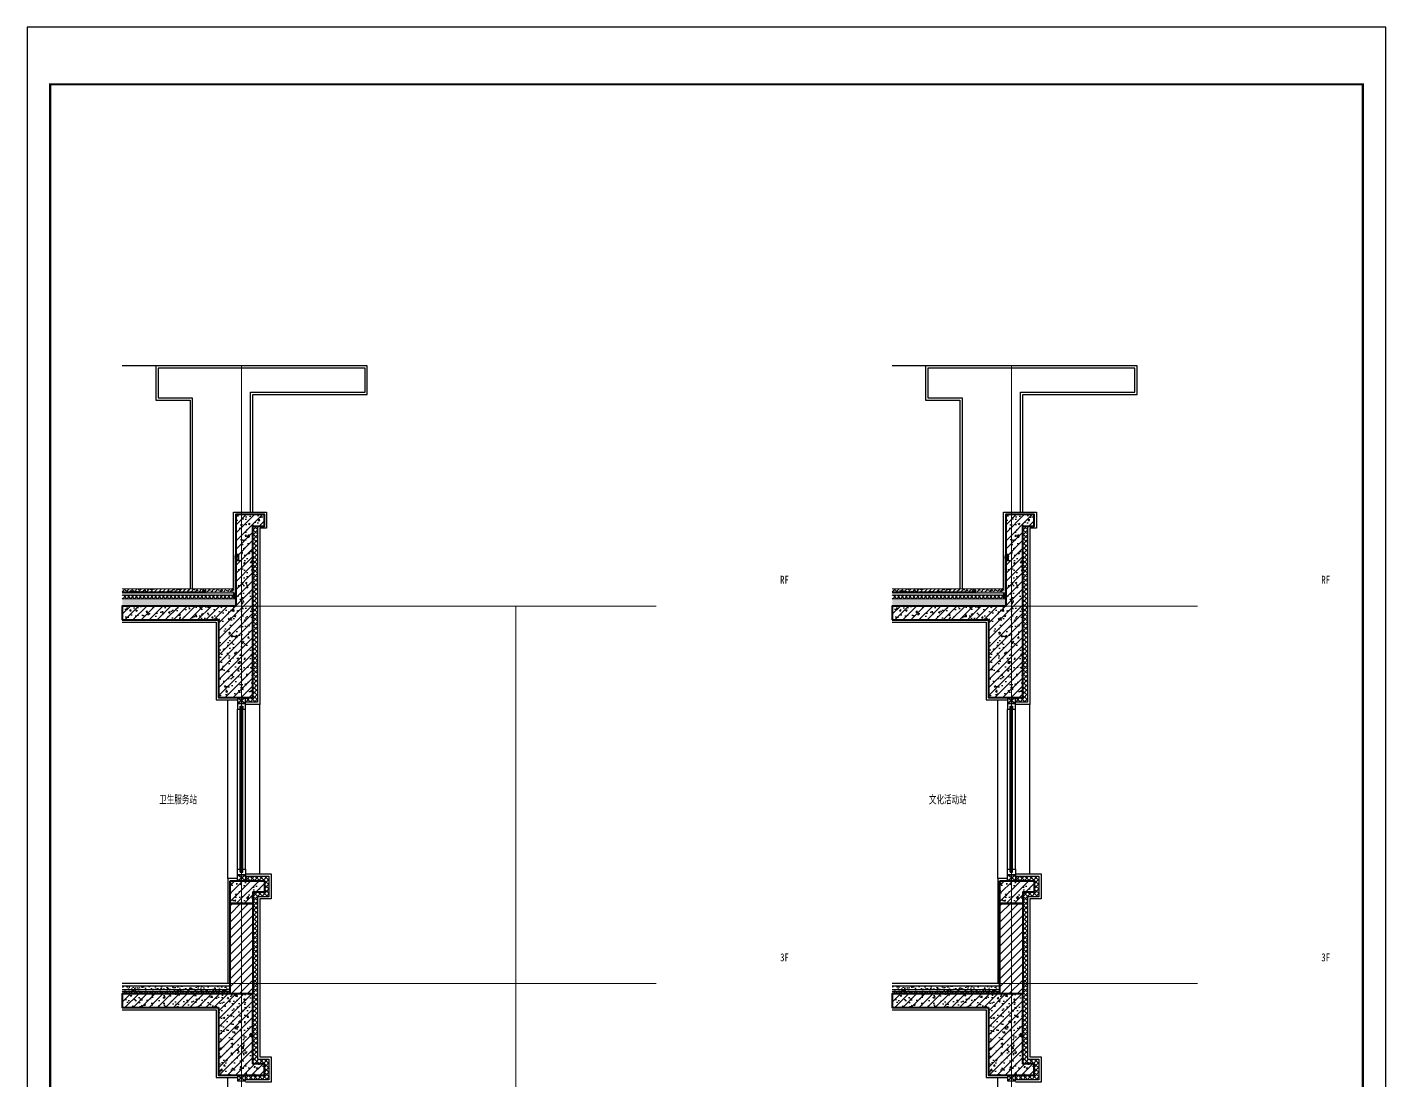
# Model space of a CAD drawing. Extents: x 1188826 to 1909461, y 608442 to 1651179.
# Drawn here: x 1295745 to 1307625, y 633941 to 643152 of the extents above; entities that cross this region are included whole.
import ezdxf

# ---------------------------------------------------------------- set-up
doc = ezdxf.new("R2010")
doc.units = 0
doc.header["$LTSCALE"] = 1000
doc.header["$MEASUREMENT"] = 0
for name, pattern in [('ACAD_ISO10W100', [18.5, 12, -3, 0.5, -3]), ('DOTE', [2.42, 2, -0.2, 0.02, -0.2]), ('HIDDEN2', [0.1875, 0.125, -0.0625])]:
    doc.linetypes.add(name, pattern=pattern)
for name, color, linetype, lineweight in [('3-大样填充', 8, 'Continuous', 5), ('DOTE', 19, 'DOTE', 9), ('PUB_HATCH', 8, 'Continuous', 9), ('WALL', 9, 'Continuous', 40), ('粉刷', 37, 'Continuous', 9)]:
    doc.layers.add(name, color=color, linetype=linetype, lineweight=lineweight)
for name, color, linetype in [('A-HATH(填充)', 8, 'Continuous'), ('A-LM-W(窗框)', 146, 'Continuous'), ('A-TEXT(房间)', 243, 'Continuous'), ('A-WA-I(保温层)', 40, 'Continuous'), ('A-WA-M(面层)', 43, 'Continuous'), ('PUB_TEXT', 4, 'Continuous'), ('图框', 140, 'Continuous'), ('立面-2', 45, 'Continuous'), ('辅助线', 251, 'Continuous'), ('防水层', 192, 'Continuous')]:
    doc.layers.add(name, color=color, linetype=linetype)
doc.styles.add('TXT', font='simplex.shx', dxfattribs={"width": 0.8, "bigfont": 'hztxt.shx'})
doc.styles.add('黑体', font='simhei.ttf')
pattern_1 = [(47.8624052, (4868.373, 1), (-20.97382044, 18.97631373), []), (137.8624052, (4868.373, 1), (-18.97631373, -20.97382044), [])]

msp = doc.modelspace()

# ---------------------------------------------------------------- hatches: boundary and pattern name
at = {"layer": '3-大样填充'}
h = msp.add_hatch(dxfattribs=at)
h.set_pattern_fill('粉刷', color=256, scale=10)
h.set_pattern_definition([(37.5, (23518.69, 1171623.02), (-1.25986716, 38.5364754), [0, -30.4, 0, -34, 0, -32.5]), (7.5, (23518.69, 1171623.02), (35.3955341, 56.4429213), [0, -16.4, 0, -27.4, 0, -10.5]), (327.5, (23494.09, 1171623.02), (62.2828372, 0.1131811), [0, -10, 0, -36, 0, -47]), (317.5, (23494.09, 1171623.02), (60.122532, 17.5535113), [0, -5, 0, -23.6, 0, -27])])
h.paths.add_polyline_path([(1297519, 634721), (1297519, 634741), (1296577, 634741), (1296577, 634721)])
h = msp.add_hatch(dxfattribs=at)
h.set_pattern_fill('ANSI37,_O', color=256, scale=20)
h.set_pattern_definition([(45, (23518.69, 1171633.02), (-22.4506403, 22.4506403), []), (135, (23518.69, 1171633.02), (-22.4506403, -22.4506403), [])])
h.paths.add_polyline_path([(1297519, 634701), (1297519, 634721), (1296577, 634721), (1296577, 634701)])
h = msp.add_hatch(dxfattribs=at)
h.set_pattern_fill('粉刷', color=256, scale=10)
h.set_pattern_definition([(37.5, (30250.264, 1171623.02), (-1.25986716, 38.5364754), [0, -30.4, 0, -34, 0, -32.5]), (7.5, (30250.264, 1171623.02), (35.3955341, 56.4429213), [0, -16.4, 0, -27.4, 0, -10.5]), (327.5, (30225.664, 1171623.02), (62.2828372, 0.1131811), [0, -10, 0, -36, 0, -47]), (317.5, (30225.664, 1171623.02), (60.122532, 17.5535113), [0, -5, 0, -23.6, 0, -27])])
h.paths.add_polyline_path([(1304251, 634721), (1304251, 634741), (1303309, 634741), (1303309, 634721)])
h = msp.add_hatch(dxfattribs=at)
h.set_pattern_fill('ANSI37,_O', color=256, scale=20)
h.set_pattern_definition([(45, (30250.264, 1171633.02), (-22.4506403, 22.4506403), []), (135, (30250.264, 1171633.02), (-22.4506403, -22.4506403), [])])
h.paths.add_polyline_path([(1304251, 634701), (1304251, 634721), (1303309, 634721), (1303309, 634701)])
at = {"layer": 'A-HATH(填充)'}
h = msp.add_hatch(dxfattribs=at)
h.set_pattern_fill('钢筋混凝土', color=256, scale=20, style=0)
h.set_pattern_definition([(45, (-14958.44, 9195.664), (-35.355339, 35.355339), []), (50, (-14958.44, 9195.66), (143.4520365, -12.550427), [15, -165]), (355, (-14958.44, 9195.66), (-27.750267, 150.438427), [12, -132]), (100.4514, (-14946.49, 9194.62), (115.701876, 137.887908), [12.748038, -140.228422]), (46.1842, (-14958.44, 9235.66), (213.44821, -33.103803), [22.5, -247.5]), (96.6356, (-14940.65, 9232.9), (186.93254, 194.823574), [19.122058, -210.3426]), (351.1842, (-14958.44, 9235.66), (186.93239, 194.82372), [18, -198]), (21, (-14938.44, 9225.66), (119.38141, -80.523778), [15, -165]), (326, (-14938.44, 9225.66), (48.663066, 145.030009), [12, -132]), (71.4514, (-14928.49, 9218.95), (168.044526, 64.5061), [12.748038, -140.228422]), (37.5, (-14958.44, 9195.664), (2.431971, 66.5787708), [0, -130.4, 0, -134, 0, -132.5]), (7.5, (-14958.44, 9195.664), (52.6139075, 78.8823424), [0, -76.4, 0, -127.4, 0, -50.5]), (327.5, (-15003.04, 9195.664), (106.7644872, -4.5109743), [0, -50, 0, -156, 0, -207]), (317.5, (-15023.04, 9195.66), (116.637234, 20.0209965), [0, -65, 0, -103.6, 0, -147])])
h.paths.add_polyline_path([(1296577, 637971), (1297419, 637971), (1297419, 637291), (1297719, 637291), (1297719, 638791), (1297819, 638791), (1297819, 638891), (1297569, 638891), (1297569, 638091), (1296577, 638091)])
h = msp.add_hatch(dxfattribs=at)
h.set_pattern_fill('钢筋混凝土', color=256, scale=20, style=0)
h.set_pattern_definition([(45, (-8226.865, 9195.664), (-35.355339, 35.355339), []), (50, (-8226.86, 9195.66), (143.4520365, -12.550427), [15, -165]), (355, (-8226.86, 9195.66), (-27.750267, 150.438427), [12, -132]), (100.4514, (-8214.91, 9194.62), (115.701876, 137.887908), [12.748038, -140.228422]), (46.1842, (-8226.86, 9235.66), (213.44821, -33.103803), [22.5, -247.5]), (96.6356, (-8209.08, 9232.9), (186.93254, 194.823574), [19.122058, -210.3426]), (351.1842, (-8226.86, 9235.66), (186.93239, 194.82372), [18, -198]), (21, (-8206.86, 9225.66), (119.38141, -80.523778), [15, -165]), (326, (-8206.86, 9225.66), (48.663066, 145.030009), [12, -132]), (71.4514, (-8196.92, 9218.95), (168.044526, 64.5061), [12.748038, -140.228422]), (37.5, (-8226.865, 9195.664), (2.431971, 66.5787708), [0, -130.4, 0, -134, 0, -132.5]), (7.5, (-8226.865, 9195.664), (52.6139075, 78.8823424), [0, -76.4, 0, -127.4, 0, -50.5]), (327.5, (-8271.465, 9195.664), (106.7644872, -4.5109743), [0, -50, 0, -156, 0, -207]), (317.5, (-8291.465, 9195.66), (116.637234, 20.0209965), [0, -65, 0, -103.6, 0, -147])])
h.paths.add_polyline_path([(1303309, 637971), (1304151, 637971), (1304151, 637291), (1304451, 637291), (1304451, 638791), (1304551, 638791), (1304551, 638891), (1304301, 638891), (1304301, 638091), (1303309, 638091)])
h = msp.add_hatch(dxfattribs=at)
h.set_pattern_fill('钢筋混凝土', color=256, scale=20, style=0)
h.set_pattern_definition([(45, (15290.916, -5e-07), (-35.355339, 35.355339), []), (50, (15290.92, -5e-07), (143.452037, -12.550427), [15, -165]), (355, (15290.92, -5e-07), (-27.750267, 150.438427), [12, -132]), (100.4514, (15302.87, -1.05), (115.701876, 137.887908), [12.748038, -140.228422]), (46.1842, (15290.92, 40), (213.44821, -33.103803), [22.5, -247.5]), (96.6356, (15308.7, 37.24), (186.93254, 194.823574), [19.122058, -210.3426]), (351.1842, (15290.92, 40), (186.93239, 194.82372), [18, -198]), (21, (15310.92, 30), (119.38141, -80.523778), [15, -165]), (326, (15310.92, 30), (48.663066, 145.030009), [12, -132]), (71.4514, (15320.86, 23.29), (168.044526, 64.5061), [12.748038, -140.228422]), (37.5, (15290.916, -5e-07), (2.431971, 66.5787708), [0, -130.4, 0, -134, 0, -132.5]), (7.5, (15290.916, -5e-07), (52.6139075, 78.8823424), [0, -76.4, 0, -127.4, 0, -50.5]), (327.5, (15246.316, -5e-07), (106.7644872, -4.5109743), [0, -50, 0, -156, 0, -207]), (317.5, (15226.32, -5e-07), (116.637234, 20.0209965), [0, -65, 0, -103.6, 0, -147])])
h.paths.add_polyline_path([(1297519, 635691), (1297819, 635691), (1297819, 635591), (1297719, 635591), (1297719, 635491), (1297519, 635491)])
h = msp.add_hatch(dxfattribs=at)
h.set_pattern_fill('钢筋混凝土', color=256, scale=20, style=0)
h.set_pattern_definition([(45, (22022.49, -5e-07), (-35.355339, 35.355339), []), (50, (22022.49, -5e-07), (143.452037, -12.550427), [15, -165]), (355, (22022.49, -5e-07), (-27.750267, 150.438427), [12, -132]), (100.4514, (22034.45, -1.05), (115.701876, 137.887908), [12.748038, -140.228422]), (46.1842, (22022.49, 40), (213.44821, -33.103803), [22.5, -247.5]), (96.6356, (22040.28, 37.24), (186.93254, 194.823574), [19.122058, -210.3426]), (351.1842, (22022.5, 40), (186.93239, 194.82372), [18, -198]), (21, (22042.49, 30), (119.38141, -80.523778), [15, -165]), (326, (22042.49, 30), (48.663066, 145.030009), [12, -132]), (71.4514, (22052.44, 23.29), (168.044526, 64.5061), [12.748038, -140.228422]), (37.5, (22022.49, -5e-07), (2.431971, 66.5787708), [0, -130.4, 0, -134, 0, -132.5]), (7.5, (22022.49, -5e-07), (52.6139075, 78.8823424), [0, -76.4, 0, -127.4, 0, -50.5]), (327.5, (21977.89, -5e-07), (106.7644872, -4.5109743), [0, -50, 0, -156, 0, -207]), (317.5, (21957.89, -5e-07), (116.637234, 20.0209965), [0, -65, 0, -103.6, 0, -147])])
h.paths.add_polyline_path([(1304251, 635691), (1304551, 635691), (1304551, 635591), (1304451, 635591), (1304451, 635491), (1304251, 635491)])
h = msp.add_hatch(dxfattribs=at)
h.set_pattern_fill('钢筋混凝土', color=256, scale=20, style=0)
h.set_pattern_definition([(45, (-1883.177, 0), (-35.355339, 35.355339), []), (50, (-1883.18, 0), (143.452037, -12.550427), [15, -165]), (355, (-1883.18, 0), (-27.750267, 150.438427), [12, -132]), (100.4514, (-1871.22, -1.05), (115.701876, 137.887908), [12.748038, -140.228422]), (46.1842, (-1883.18, 40), (213.44821, -33.103803), [22.5, -247.5]), (96.6356, (-1865.4, 37.24), (186.93254, 194.823574), [19.122058, -210.3426]), (351.1842, (-1883.18, 40), (186.93239, 194.82372), [18, -198]), (21, (-1863.18, 30), (119.38141, -80.523778), [15, -165]), (326, (-1863.18, 30), (48.663066, 145.030009), [12, -132]), (71.4514, (-1853.23, 23.29), (168.044526, 64.5061), [12.748038, -140.228422]), (37.5, (-1883.177, 0), (2.431971, 66.5787708), [0, -130.4, 0, -134, 0, -132.5]), (7.5, (-1883.18, 0), (52.6139075, 78.8823424), [0, -76.4, 0, -127.4, 0, -50.5]), (327.5, (-1927.777, 0), (106.7644872, -4.5109743), [0, -50, 0, -156, 0, -207]), (317.5, (-1947.78, 0), (116.637234, 20.0209965), [0, -65, 0, -103.6, 0, -147])])
h.paths.add_polyline_path([(1297419, 634581), (1297419, 633991), (1297819, 633991), (1297819, 634091), (1297719, 634091), (1297719, 634701), (1296577, 634701), (1296577, 634581)])
h = msp.add_hatch(dxfattribs=at)
h.set_pattern_fill('钢筋混凝土', color=256, scale=20, style=0)
h.set_pattern_definition([(45, (4848.4, 0), (-35.355339, 35.355339), []), (50, (4848.4, 0), (143.452037, -12.550427), [15, -165]), (355, (4848.4, 0), (-27.750267, 150.438427), [12, -132]), (100.4514, (4860.35, -1.05), (115.701876, 137.887908), [12.748038, -140.228422]), (46.1842, (4848.4, 40), (213.44821, -33.103803), [22.5, -247.5]), (96.6356, (4866.19, 37.24), (186.93254, 194.823574), [19.122058, -210.3426]), (351.1842, (4848.4, 40), (186.93239, 194.82372), [18, -198]), (21, (4868.4, 30), (119.38141, -80.523778), [15, -165]), (326, (4868.4, 30), (48.663066, 145.030009), [12, -132]), (71.4514, (4878.35, 23.29), (168.044526, 64.5061), [12.748038, -140.228422]), (37.5, (4848.4, 0), (2.431971, 66.5787708), [0, -130.4, 0, -134, 0, -132.5]), (7.5, (4848.4, 0), (52.6139075, 78.8823424), [0, -76.4, 0, -127.4, 0, -50.5]), (327.5, (4803.8, 0), (106.7644872, -4.5109743), [0, -50, 0, -156, 0, -207]), (317.5, (4783.8, 0), (116.637234, 20.0209965), [0, -65, 0, -103.6, 0, -147])])
h.paths.add_polyline_path([(1304151, 634581), (1304151, 633991), (1304551, 633991), (1304551, 634091), (1304451, 634091), (1304451, 634701), (1303309, 634701), (1303309, 634581)])
at = {"layer": 'PUB_HATCH'}
h = msp.add_hatch(dxfattribs=at)
h.set_pattern_fill('多孔材料', color=256, scale=10, angle=2.8624, style=0)
h.set_pattern_definition([(47.8624052, (-1863.202, 1), (-20.97382044, 18.97631373), []), (137.8624052, (-1863.202, 1), (-18.97631373, -20.97382044), [])])
h.paths.add_polyline_path([(1297759, 638791), (1297719, 638791), (1297719, 637291), (1297654, 637291), (1297654, 637251), (1297759, 637251)])
h = msp.add_hatch(dxfattribs=at)
h.set_pattern_fill('多孔材料', color=256, scale=10, angle=2.8624, style=0)
h.set_pattern_definition(pattern_1)
h.paths.add_polyline_path([(1304491, 638791), (1304451, 638791), (1304451, 637291), (1304386, 637291), (1304386, 637251), (1304491, 637251)])
h = msp.add_hatch(dxfattribs=at)
h.set_pattern_fill('钢筋混凝土', color=256, scale=10, style=0)
h.set_pattern_definition([(45, (-40656.082, 14948.714), (-17.67766953, 17.67766953), []), (50, (-40656.08, 14948.714), (71.7260183, -6.2752135), [7.5, -82.5]), (355, (-40656.08, 14948.714), (-13.8751334, 75.2192134), [6, -66]), (100.4514, (-40650.105, 14948.19), (57.8509382, 68.9439542), [6.374019, -70.1142112]), (46.1842, (-40656.08, 14968.71), (106.724105, -16.5519014), [11.25, -123.75]), (96.6356, (-40647.19, 14967.33), (93.4662706, 97.411787), [9.561029, -105.1713]), (351.1842, (-40656.08, 14968.71), (93.4661945, 97.41186), [9, -99]), (21, (-40646.08, 14963.714), (59.6907052, -40.261889), [7.5, -82.5]), (326, (-40646.08, 14963.714), (24.3315332, 72.5150045), [6, -66]), (71.4514, (-40641.11, 14960.36), (84.022263, 32.2530497), [6.374019, -70.1142112]), (37.5, (-40656.082, 14948.714), (1.21598553, 33.2893854), [0, -65.2, 0, -67, 0, -66.25]), (7.5, (-40656.082, 14948.714), (26.30695374, 39.4411712), [0, -38.2, 0, -63.7, 0, -25.25]), (327.5, (-40678.382, 14948.714), (53.3822436, -2.25548717), [0, -25, 0, -78, 0, -103.5]), (317.5, (-40688.38, 14948.714), (58.318617, 10.0104982), [0, -32.5, 0, -51.8, 0, -73.5])])
edge = h.paths.add_edge_path()
edge.add_line((1296577, 638241), (1296577, 638216))
edge.add_line((1296577, 638216), (1297425, 638216))
edge.add_line((1297425, 638216), (1297427, 638219))
edge.add_line((1297427, 638219), (1297529, 638218))
edge.add_arc((1297529, 638240), 22, 270.5308, 361.598)
edge.add_line((1297551, 638241), (1297551, 638261))
edge.add_line((1297551, 638261), (1297549, 638261))
edge.add_arc((1297529, 638261), 20, -90.0001, 0, ccw=False)
edge.add_line((1297529, 638241), (1296577, 638241))
h = msp.add_hatch(dxfattribs=at)
h.set_pattern_fill('AR-SAND', color=256, scale=5, style=0)
h.set_pattern_definition([(37.5, (-1733.177, 1e-09), (-0.400007824, 12.23533093), [0, -9.652, 0, -10.795, 0, -10.31875]), (7.5, (-1733.177, 1e-09), (11.23808208, 17.92062751), [0, -5.207, 0, -8.6995, 0, -3.33375]), (327.5, (-1740.988, 1e-09), (19.774809256, 0.03592962), [0, -3.175, 0, -11.43, 0, -14.9225]), (317.5, (-1740.988, 1e-09), (19.08891131, 5.57323308), [0, -1.5875, 0, -7.493, 0, -8.5725])])
h.paths.add_polyline_path([(1296577, 638216), (1296577, 638206), (1297549, 638206), (1297549, 638216)])
h = msp.add_hatch(dxfattribs=at)
h.set_pattern_fill('AR-SAND', color=256, scale=5, style=0)
h.set_pattern_definition([(37.5, (-176548.378, -27927.669), (-0.400007824, 12.235330933), [0, -9.652, 0, -10.795, 0, -10.31875]), (7.5, (-176548.378, -27927.669), (11.23808208, 17.92062751), [0, -5.207, 0, -8.6995, 0, -3.33375]), (327.5, (-176556.189, -27927.669), (19.774809256, 0.03592962), [0, -3.175, 0, -11.43, 0, -14.9225]), (317.5, (-176556.189, -27927.669), (19.08891131, 5.57323308), [0, -1.5875, 0, -7.493, 0, -8.5725])])
h.paths.add_polyline_path([(1296577, 638206), (1296577, 638186), (1297547, 638187), (1297547, 638207), (1297358, 638206)])
h = msp.add_hatch(dxfattribs=at)
h.set_pattern_fill('ANSI37', color=256, scale=5, style=0)
h.set_pattern_definition([(135, (581270.182, 2670226.4505), (5.612660076, 5.612660076), []), (45, (581270.182, 2670226.4505), (5.612660076, -5.612660076), [])])
h.paths.add_polyline_path([(1297569, 638206), (1297549, 638206), (1297549, 638156), (1297569, 638156)])
h = msp.add_hatch(dxfattribs=at)
h.set_pattern_fill('钢筋混凝土', color=256, scale=10, style=0)
h.set_pattern_definition([(45, (-33924.507, 14948.714), (-17.67766953, 17.67766953), []), (50, (-33924.51, 14948.714), (71.7260183, -6.2752135), [7.5, -82.5]), (355, (-33924.51, 14948.714), (-13.8751334, 75.2192134), [6, -66]), (100.4514, (-33918.53, 14948.19), (57.8509382, 68.9439542), [6.374019, -70.1142112]), (46.1842, (-33924.51, 14968.71), (106.724105, -16.5519014), [11.25, -123.75]), (96.6356, (-33915.61, 14967.33), (93.4662706, 97.411787), [9.561029, -105.1713]), (351.1842, (-33924.51, 14968.71), (93.4661945, 97.41186), [9, -99]), (21, (-33914.51, 14963.714), (59.6907052, -40.261889), [7.5, -82.5]), (326, (-33914.51, 14963.714), (24.3315332, 72.5150045), [6, -66]), (71.4514, (-33909.53, 14960.36), (84.022263, 32.2530497), [6.374019, -70.1142112]), (37.5, (-33924.507, 14948.714), (1.21598553, 33.2893854), [0, -65.2, 0, -67, 0, -66.25]), (7.5, (-33924.507, 14948.714), (26.30695374, 39.4411712), [0, -38.2, 0, -63.7, 0, -25.25]), (327.5, (-33946.807, 14948.714), (53.3822436, -2.25548717), [0, -25, 0, -78, 0, -103.5]), (317.5, (-33956.807, 14948.714), (58.318617, 10.0104982), [0, -32.5, 0, -51.8, 0, -73.5])])
edge = h.paths.add_edge_path()
edge.add_line((1303309, 638241), (1303309, 638216))
edge.add_line((1303309, 638216), (1304157, 638216))
edge.add_line((1304157, 638216), (1304158, 638219))
edge.add_line((1304158, 638219), (1304261, 638218))
edge.add_arc((1304261, 638240), 22, 270.5308, 361.598)
edge.add_line((1304283, 638241), (1304283, 638261))
edge.add_line((1304283, 638261), (1304281, 638261))
edge.add_arc((1304261, 638261), 20, -90.0001, 0, ccw=False)
edge.add_line((1304261, 638241), (1303309, 638241))
h = msp.add_hatch(dxfattribs=at)
h.set_pattern_fill('AR-SAND', color=256, scale=5, style=0)
h.set_pattern_definition([(37.5, (4998.398, 0), (-0.400007824, 12.23533093), [0, -9.652, 0, -10.795, 0, -10.31875]), (7.5, (4998.398, 0), (11.23808208, 17.92062751), [0, -5.207, 0, -8.6995, 0, -3.33375]), (327.5, (4990.587, 0), (19.774809256, 0.03592962), [0, -3.175, 0, -11.43, 0, -14.9225]), (317.5, (4990.587, 0), (19.08891131, 5.57323308), [0, -1.5875, 0, -7.493, 0, -8.5725])])
h.paths.add_polyline_path([(1303309, 638216), (1303309, 638206), (1304281, 638206), (1304281, 638216)])
h = msp.add_hatch(dxfattribs=at)
h.set_pattern_fill('AR-SAND', color=256, scale=5, style=0)
h.set_pattern_definition([(37.5, (-169816.803, -27927.669), (-0.400007824, 12.235330933), [0, -9.652, 0, -10.795, 0, -10.31875]), (7.5, (-169816.803, -27927.669), (11.23808208, 17.92062751), [0, -5.207, 0, -8.6995, 0, -3.33375]), (327.5, (-169824.614, -27927.669), (19.774809256, 0.03592962), [0, -3.175, 0, -11.43, 0, -14.9225]), (317.5, (-169824.614, -27927.669), (19.08891131, 5.57323308), [0, -1.5875, 0, -7.493, 0, -8.5725])])
h.paths.add_polyline_path([(1303309, 638206), (1303309, 638186), (1304279, 638187), (1304279, 638207), (1304090, 638206)])
h = msp.add_hatch(dxfattribs=at)
h.set_pattern_fill('ANSI37', color=256, scale=5, style=0)
h.set_pattern_definition([(135, (588001.757, 2670226.4505), (5.612660076, 5.612660076), []), (45, (588001.757, 2670226.4505), (5.612660076, -5.612660076), [])])
h.paths.add_polyline_path([(1304301, 638206), (1304281, 638206), (1304281, 638156), (1304301, 638156)])
h = msp.add_hatch(dxfattribs=at)
h.set_pattern_fill('ANSI37', color=256, scale=15, style=0)
h.set_pattern_definition([(45, (-40656.082, 14948.714), (-16.83798023, 16.83798023), []), (135, (-40656.082, 14948.714), (-16.83798023, -16.83798023), [])])
h.paths.add_polyline_path([(1296577, 638186), (1296577, 638156), (1297549, 638156), (1297549, 638186)])
h = msp.add_hatch(dxfattribs=at)
h.set_pattern_fill('加气混凝土', color=256, scale=7.5, style=0)
h.set_pattern_definition([(0, (-40629.53, 14921.26), (45, 90), [0, -90]), (0, (-40682.18, 14909.11), (45, 90), [0, -90]), (0, (-40652.93, 14908.21), (45, 90), [0, -90]), (0, (-40620.98, 14934.76), (45, 90), [0, -90]), (0, (-40658.33, 14903.71), (45, 90), [0, -90]), (0, (-40611.98, 14991.46), (45, 90), [0, -90]), (0, (-40639.43, 14984.26), (45, 90), [0, -90]), (0, (-40625.03, 14973.01), (45, 90), [0, -90]), (0, (-40698.38, 14971.21), (45, 90), [0, -90]), (0, (-40654.28, 14967.16), (45, 90), [0, -90]), (0, (-40671.38, 14944.21), (45, 90), [0, -90]), (0, (-40670.48, 14910.46), (45, 90), [0, -90]), (0, (-40636.73, 14906.86), (45, 90), [0, -90]), (0, (-40611.98, 14946.46), (45, 90), [0, -90]), (0, (-40696.13, 14932.51), (45, 90), [0, -90]), (0, (-40688.48, 14947.81), (45, 90), [0, -90]), (0, (-40653.38, 14941.51), (45, 90), [0, -90]), (0, (-40665.98, 14928.46), (45, 90), [0, -90]), (0, (-40673.18, 14958.16), (45, 90), [0, -90]), (0, (-40661.93, 14991.91), (45, 90), [0, -90]), (0, (-40692.53, 14913.61), (45, 90), [0, -90]), (0, (-40643.03, 14973.46), (45, 90), [0, -90]), (0, (-40684.88, 14974.81), (45, 90), [0, -90]), (0, (-40692.08, 14986.51), (45, 90), [0, -90]), (130.601294, (-40617.5107, 14963.2854), (-224.999997515, 270.00000118), [3.951233, -1655.56665]), (18.4349488, (-40623.939, 14965), (224.99999917, 89.99999934), [4.065786, -565.144185]), (90, (-40623.94, 14961.143), (45, 90), [3.8571426, -176.1428475]), (161.565051, (-40620.082, 14959.857), (-225.00000113, 89.99999329), [4.065786, -565.144185]), (53.1301023, (-40620.082, 14959.857), (45.00000009, 89.99999996), [4.2857145, -445.714275]), (135, (-40616.654, 14914), (-45.00000544, 89.9999939), [3.636549, -250.92189]), (45, (-40621.796, 14914), (44.9999997, 89.99999964), [3.636549, -250.92189]), (135, (-40619.225, 14911.428), (-45.00000544, 89.9999939), [3.636549, -250.92189]), (45, (-40619.225, 14911.428), (44.9999997, 89.99999964), [3.636549, -250.92189]), (116.565051, (-40659.94, 14974.43), (-8e-06, 179.999995), [4.791574, -95.831475]), (180, (-40662.08, 14978.71), (-45, 90), [5.1428574, -84.8571375]), (63.434949, (-40669.37, 14974.43), (4e-07, 179.999999), [4.791574, -95.831475]), (116.565051, (-40667.225, 14970.14), (-8e-06, 179.999995), [4.791574, -95.831475]), (0, (-40667.225, 14970.14), (45, 90), [5.1428574, -84.8571375]), (63.434949, (-40662.08, 14970.14), (4e-07, 179.999999), [4.791574, -95.831475]), (107.102728, (-40626.082, 14943.9997), (-134.999994839, 450.000000726), [5.829202, -2442.435375]), (143.972626, (-40627.7964, 14949.571), (-854.99998916, 629.999999287), [5.829202, -1218.303]), (180, (-40632.51, 14953), (-45, 90), [5.5714284, -84.428565]), (36.0273733, (-40642.7964, 14949.571), (854.999993681, 629.999993208), [5.829202, -1218.303]), (71.5650511, (-40644.51, 14944.428), (135.00000069, 449.99999923), [5.4210474, -563.78892]), (107.102728, (-40642.7964, 14938.8568), (-134.999994839, 450.000000726), [5.829202, -2442.435375]), (143.972626, (-40638.082, 14935.428), (-854.99998916, 629.999999287), [5.829202, -1218.303]), (0, (-40638.08, 14935.43), (45, 90), [5.5714284, -84.428565]), (36.0273733, (-40632.5107, 14935.428), (854.999993681, 629.999993208), [5.829202, -1218.303]), (71.5650511, (-40627.796, 14938.857), (135.00000069, 449.99999923), [5.4210474, -563.78892]), (150.255118, (-40625.225, 14986), (-135.00000032, 89.999998885), [3.455253, -722.14794]), (90, (-40628.225, 14984.285), (45, 90), [3.4285716, -176.5714125]), (29.7448813, (-40628.225, 14984.285), (135.00000008, 89.99999958), [3.455253, -722.14794]), (116.565051, (-40646.225, 14922.14), (-8e-06, 179.999995), [4.791574, -95.831475]), (168.690067, (-40648.368, 14926.428), (-405.0000003, 89.99999774), [4.370588, -913.452825]), (41.1859251, (-40656.082, 14924.2854), (1124.999993184, 989.999991343), [4.5557766, -1908.8703]), (90, (-40656.08, 14920), (45, 90), [4.2857145, -175.714275]), (138.814074, (-40652.6535, 14916.9997), (-1124.999980004, 990.000006305), [4.5557766, -1908.8703]), (16.6992442, (-40652.6535, 14916.9997), (1484.999988827, 449.999995287), [4.4744175, -1874.780625]), (60.9453959, (-40648.368, 14918.2854), (44.99999988, 89.999999204), [4.412413, -1848.800925]), (109.983106, (-40683.9392, 14959.8568), (-225.000000847, 629.999998333), [5.0163003, -2101.829625]), (155.556045, (-40685.6535, 14964.571), (-585.00000223, 269.99999439), [5.178448, -2169.769725]), (24.4439547, (-40695.082, 14964.571), (585.000000292, 269.999998701), [5.178448, -2169.769725]), (70.0168934, (-40696.7964, 14959.8568), (225.000000678, 629.999998437), [5.0163003, -2101.829625]), (109.983106, (-40695.082, 14955.1425), (-225.000000847, 629.999998333), [5.0163003, -2101.829625]), (160.016893, (-40690.368, 14953.428), (-225.000000132, 89.9999959), [5.0163003, -1048.406625]), (19.9831065, (-40690.368, 14953.428), (224.999998765, 89.999999857), [5.0163003, -1048.406625]), (70.0168934, (-40685.6535, 14955.1425), (225.000000678, 629.999998437), [5.0163003, -2101.829625]), (122.005383, (-40650.511, 14951.714), (-45.00000604, 89.999995406), [4.043135, -845.0151]), (18.4349488, (-40656.51, 14953.857), (224.99999917, 89.99999934), [4.065786, -565.144185]), (90, (-40656.51, 14950), (45, 90), [3.8571426, -176.1428475]), (161.565051, (-40652.654, 14948.714), (-225.00000113, 89.99999329), [4.065786, -565.144185]), (54.4623222, (-40652.6535, 14948.714), (314.999999544, 449.999999326), [3.6867105, -1544.731725]), (116.565051, (-40676.65, 14929.86), (-8e-06, 179.999995), [4.791574, -95.831475]), (180, (-40678.8, 14934.14), (-45, 90), [4.7142855, -85.28571]), (59.0362434, (-40686.082, 14929.857), (45.000000146, 89.999999563), [4.997959, -1044.5733]), (120.963756, (-40683.511, 14925.571), (-45.00000615, 89.999995867), [4.997959, -1044.5733]), (0, (-40683.51, 14925.57), (45, 90), [4.7142855, -85.28571]), (63.434949, (-40678.8, 14925.57), (4e-07, 179.999999), [4.791574, -95.831475])])
h.paths.add_polyline_path([(1296577, 638156), (1296577, 638091), (1297569, 638091), (1297569, 638156)])
h = msp.add_hatch(dxfattribs=at)
h.set_pattern_fill('ANSI37', color=256, scale=15, style=0)
h.set_pattern_definition([(45, (-33924.507, 14948.714), (-16.83798023, 16.83798023), []), (135, (-33924.507, 14948.714), (-16.83798023, -16.83798023), [])])
h.paths.add_polyline_path([(1303309, 638186), (1303309, 638156), (1304281, 638156), (1304281, 638186)])
h = msp.add_hatch(dxfattribs=at)
h.set_pattern_fill('加气混凝土', color=256, scale=7.5, style=0)
h.set_pattern_definition([(0, (-33897.96, 14921.26), (45, 90), [0, -90]), (0, (-33950.61, 14909.11), (45, 90), [0, -90]), (0, (-33921.36, 14908.21), (45, 90), [0, -90]), (0, (-33889.41, 14934.76), (45, 90), [0, -90]), (0, (-33926.76, 14903.71), (45, 90), [0, -90]), (0, (-33880.41, 14991.46), (45, 90), [0, -90]), (0, (-33907.86, 14984.26), (45, 90), [0, -90]), (0, (-33893.46, 14973.01), (45, 90), [0, -90]), (0, (-33966.81, 14971.21), (45, 90), [0, -90]), (0, (-33922.71, 14967.16), (45, 90), [0, -90]), (0, (-33939.81, 14944.21), (45, 90), [0, -90]), (0, (-33938.91, 14910.46), (45, 90), [0, -90]), (0, (-33905.16, 14906.86), (45, 90), [0, -90]), (0, (-33880.41, 14946.46), (45, 90), [0, -90]), (0, (-33964.56, 14932.51), (45, 90), [0, -90]), (0, (-33956.91, 14947.81), (45, 90), [0, -90]), (0, (-33921.81, 14941.51), (45, 90), [0, -90]), (0, (-33934.41, 14928.46), (45, 90), [0, -90]), (0, (-33941.61, 14958.16), (45, 90), [0, -90]), (0, (-33930.36, 14991.91), (45, 90), [0, -90]), (0, (-33960.96, 14913.61), (45, 90), [0, -90]), (0, (-33911.46, 14973.46), (45, 90), [0, -90]), (0, (-33953.31, 14974.81), (45, 90), [0, -90]), (0, (-33960.51, 14986.51), (45, 90), [0, -90]), (130.601294, (-33885.9357, 14963.2854), (-224.999997515, 270.00000118), [3.951233, -1655.56665]), (18.4349488, (-33892.364, 14965), (224.99999917, 89.99999934), [4.065786, -565.144185]), (90, (-33892.364, 14961.143), (45, 90), [3.8571426, -176.1428475]), (161.565051, (-33888.507, 14959.857), (-225.00000113, 89.99999329), [4.065786, -565.144185]), (53.1301023, (-33888.507, 14959.857), (45.00000009, 89.99999996), [4.2857145, -445.714275]), (135, (-33885.08, 14914), (-45.00000544, 89.9999939), [3.636549, -250.92189]), (45, (-33890.22, 14914), (44.9999997, 89.99999964), [3.636549, -250.92189]), (135, (-33887.65, 14911.428), (-45.00000544, 89.9999939), [3.636549, -250.92189]), (45, (-33887.65, 14911.428), (44.9999997, 89.99999964), [3.636549, -250.92189]), (116.565051, (-33928.364, 14974.43), (-8e-06, 179.999995), [4.791574, -95.831475]), (180, (-33930.51, 14978.71), (-45, 90), [5.1428574, -84.8571375]), (63.434949, (-33937.79, 14974.43), (4e-07, 179.999999), [4.791574, -95.831475]), (116.565051, (-33935.65, 14970.14), (-8e-06, 179.999995), [4.791574, -95.831475]), (0, (-33935.65, 14970.14), (45, 90), [5.1428574, -84.8571375]), (63.434949, (-33930.51, 14970.14), (4e-07, 179.999999), [4.791574, -95.831475]), (107.102728, (-33894.507, 14943.9997), (-134.999994839, 450.000000726), [5.829202, -2442.435375]), (143.972626, (-33896.2214, 14949.571), (-854.99998916, 629.999999287), [5.829202, -1218.303]), (180, (-33900.94, 14953), (-45, 90), [5.5714284, -84.428565]), (36.0273733, (-33911.2214, 14949.571), (854.999993681, 629.999993208), [5.829202, -1218.303]), (71.5650511, (-33912.936, 14944.428), (135.00000069, 449.99999923), [5.4210474, -563.78892]), (107.102728, (-33911.2214, 14938.8568), (-134.999994839, 450.000000726), [5.829202, -2442.435375]), (143.972626, (-33906.507, 14935.428), (-854.99998916, 629.999999287), [5.829202, -1218.303]), (0, (-33906.51, 14935.43), (45, 90), [5.5714284, -84.428565]), (36.0273733, (-33900.9357, 14935.428), (854.999993681, 629.999993208), [5.829202, -1218.303]), (71.5650511, (-33896.221, 14938.857), (135.00000069, 449.99999923), [5.4210474, -563.78892]), (150.255118, (-33893.65, 14986), (-135.00000032, 89.999998885), [3.455253, -722.14794]), (90, (-33896.65, 14984.285), (45, 90), [3.4285716, -176.5714125]), (29.7448813, (-33896.65, 14984.285), (135.00000008, 89.99999958), [3.455253, -722.14794]), (116.565051, (-33914.65, 14922.14), (-8e-06, 179.999995), [4.791574, -95.831475]), (168.690067, (-33916.793, 14926.428), (-405.0000003, 89.99999774), [4.370588, -913.452825]), (41.1859251, (-33924.507, 14924.2854), (1124.999993184, 989.999991343), [4.5557766, -1908.8703]), (90, (-33924.507, 14920), (45, 90), [4.2857145, -175.714275]), (138.814074, (-33921.0785, 14916.9997), (-1124.999980004, 990.000006305), [4.5557766, -1908.8703]), (16.6992442, (-33921.0785, 14916.9997), (1484.999988827, 449.999995287), [4.4744175, -1874.780625]), (60.9453959, (-33916.793, 14918.2854), (44.99999988, 89.999999204), [4.412413, -1848.800925]), (109.983106, (-33952.3642, 14959.8568), (-225.000000847, 629.999998333), [5.0163003, -2101.829625]), (155.556045, (-33954.0785, 14964.571), (-585.00000223, 269.99999439), [5.178448, -2169.769725]), (24.4439547, (-33963.507, 14964.571), (585.000000292, 269.999998701), [5.178448, -2169.769725]), (70.0168934, (-33965.2214, 14959.8568), (225.000000678, 629.999998437), [5.0163003, -2101.829625]), (109.983106, (-33963.507, 14955.1425), (-225.000000847, 629.999998333), [5.0163003, -2101.829625]), (160.016893, (-33958.793, 14953.428), (-225.000000132, 89.9999959), [5.0163003, -1048.406625]), (19.9831065, (-33958.793, 14953.428), (224.999998765, 89.999999857), [5.0163003, -1048.406625]), (70.0168934, (-33954.0785, 14955.1425), (225.000000678, 629.999998437), [5.0163003, -2101.829625]), (122.005383, (-33918.936, 14951.714), (-45.00000604, 89.999995406), [4.043135, -845.0151]), (18.4349488, (-33924.936, 14953.857), (224.99999917, 89.99999934), [4.065786, -565.144185]), (90, (-33924.936, 14950), (45, 90), [3.8571426, -176.1428475]), (161.565051, (-33921.079, 14948.714), (-225.00000113, 89.99999329), [4.065786, -565.144185]), (54.4623222, (-33921.0785, 14948.714), (314.999999544, 449.999999326), [3.6867105, -1544.731725]), (116.565051, (-33945.08, 14929.86), (-8e-06, 179.999995), [4.791574, -95.831475]), (180, (-33947.22, 14934.14), (-45, 90), [4.7142855, -85.28571]), (59.0362434, (-33954.507, 14929.857), (45.000000146, 89.999999563), [4.997959, -1044.5733]), (120.963756, (-33951.936, 14925.571), (-45.00000615, 89.999995867), [4.997959, -1044.5733]), (0, (-33951.94, 14925.57), (45, 90), [4.7142855, -85.28571]), (63.434949, (-33947.22, 14925.57), (4e-07, 179.999999), [4.791574, -95.831475])])
h.paths.add_polyline_path([(1303309, 638156), (1303309, 638091), (1304301, 638091), (1304301, 638156)])
h = msp.add_hatch(dxfattribs=at)
h.set_pattern_fill('多孔材料', color=256, scale=10, angle=2.8624, style=0)
h.set_pattern_definition([(47.8624052, (-1863.202, 1), (-20.97382044, 18.97631373), []), (137.8624052, (-1863.202, 1), (-18.97631373, -20.97382044), [])])
h.paths.add_polyline_path([(1297859, 635731), (1297654, 635731), (1297654, 635691), (1297819, 635691), (1297819, 635591), (1297719, 635591), (1297719, 635491), (1297719, 634091), (1297819, 634091), (1297819, 633991), (1297654, 633991), (1297654, 633951), (1297859, 633951), (1297859, 634131), (1297759, 634131), (1297759, 635551), (1297859, 635551)])
h = msp.add_hatch(dxfattribs=at)
h.set_pattern_fill('多孔材料', color=256, scale=10, angle=2.8624, style=0)
h.set_pattern_definition(pattern_1)
h.paths.add_polyline_path([(1304591, 635731), (1304386, 635731), (1304386, 635691), (1304551, 635691), (1304551, 635591), (1304451, 635591), (1304451, 635491), (1304451, 634091), (1304551, 634091), (1304551, 633991), (1304386, 633991), (1304386, 633951), (1304591, 633951), (1304591, 634131), (1304491, 634131), (1304491, 635551), (1304591, 635551)])
h = msp.add_hatch(dxfattribs=at)
h.set_pattern_fill('普通砖', color=256, scale=20, style=0)
h.set_pattern_definition([(45, (-15108.44, 9231.566), (-35.3553532, 35.3553532), [])])
h.paths.add_polyline_path([(1297519, 635491), (1297719, 635491), (1297719, 634701), (1297519, 634701)])
h = msp.add_hatch(dxfattribs=at)
h.set_pattern_fill('普通砖', color=256, scale=20, style=0)
h.set_pattern_definition([(45, (-8376.865, 9231.566), (-35.3553532, 35.3553532), [])])
h.paths.add_polyline_path([(1304251, 635491), (1304451, 635491), (1304451, 634701), (1304251, 634701)])
at = {"layer": 'PUB_HATCH', "linetype": 'Continuous'}
h = msp.add_hatch(dxfattribs=at)
h.set_pattern_fill('混凝土', color=256, scale=10, style=0)
h.set_pattern_definition([(50, (907484.034, 261183.11), (71.726018, -6.2752135), [7.5, -82.5]), (355, (907484.034, 261183.11), (-13.875133, 75.219213), [6, -66]), (100.4514, (907490.01, 261182.59), (57.850938, 68.943954), [6.374019, -70.114211]), (46.1842, (907484.03, 261203.11), (106.724105, -16.551901), [11.25, -123.75]), (96.6356, (907492.93, 261201.73), (93.46627, 97.411787), [9.561029, -105.1713]), (351.1842, (907484.03, 261203.11), (93.466195, 97.41186), [9, -99]), (21, (907494.034, 261198.11), (59.690705, -40.261889), [7.5, -82.5]), (326, (907494.034, 261198.11), (24.331533, 72.515005), [6, -66]), (71.4514, (907499.01, 261194.756), (84.022263, 32.25305), [6.374019, -70.114211]), (37.5, (907484.034, 261183.11), (1.2159855, 33.2893854), [0, -65.2, 0, -67, 0, -66.25]), (7.5, (907484.034, 261183.11), (26.3069537, 39.4411712), [0, -38.2, 0, -63.7, 0, -25.25]), (327.5, (907461.734, 261183.11), (53.3822436, -2.2554872), [0, -25, 0, -78, 0, -103.5]), (317.5, (907451.734, 261183.11), (58.318617, 10.0104982), [0, -32.5, 0, -51.8, 0, -73.5])])
h.paths.add_polyline_path([(1297519, 634741), (1297519, 634771), (1296577, 634771), (1296577, 634741)])
h = msp.add_hatch(dxfattribs=at)
h.set_pattern_fill('混凝土', color=256, scale=10, style=0)
h.set_pattern_definition([(50, (914215.61, 261183.11), (71.726018, -6.2752135), [7.5, -82.5]), (355, (914215.61, 261183.11), (-13.875133, 75.219213), [6, -66]), (100.4514, (914221.586, 261182.59), (57.850938, 68.943954), [6.374019, -70.114211]), (46.1842, (914215.61, 261203.11), (106.724105, -16.551901), [11.25, -123.75]), (96.6356, (914224.5, 261201.73), (93.46627, 97.411787), [9.561029, -105.1713]), (351.1842, (914215.61, 261203.11), (93.466195, 97.41186), [9, -99]), (21, (914225.61, 261198.11), (59.690705, -40.261889), [7.5, -82.5]), (326, (914225.61, 261198.11), (24.331533, 72.515005), [6, -66]), (71.4514, (914230.58, 261194.756), (84.022263, 32.25305), [6.374019, -70.114211]), (37.5, (914215.61, 261183.11), (1.2159855, 33.2893854), [0, -65.2, 0, -67, 0, -66.25]), (7.5, (914215.61, 261183.11), (26.3069537, 39.4411712), [0, -38.2, 0, -63.7, 0, -25.25]), (327.5, (914193.31, 261183.11), (53.3822436, -2.2554872), [0, -25, 0, -78, 0, -103.5]), (317.5, (914183.31, 261183.11), (58.318617, 10.0104982), [0, -32.5, 0, -51.8, 0, -73.5])])
h.paths.add_polyline_path([(1304251, 634741), (1304251, 634771), (1303309, 634771), (1303309, 634741)])

# ---------------------------------------------------------------- linework, layer by layer
at = {"layer": 'A-LM-W(窗框)'}
for p, q in [((1297584, 637291), (1297654, 637241)), ((1297654, 637291), (1297584, 637241)), ((1304316, 637291), (1304386, 637241)), ((1304386, 637291), (1304316, 637241)), ((1297584, 635791), (1297584, 637191)), ((1297608, 635766, 0), (1297608, 637191, 0)), ((1297614, 635766, 0), (1297614, 637191, 0)), ((1297624, 635766, 0), (1297624, 637191, 0)), ((1297630, 635766, 0), (1297630, 637191, 0)), ((1297654, 635791), (1297654, 637191)), ((1304316, 635791), (1304316, 637191)), ((1304340, 635766, 0), (1304340, 637191, 0)), ((1304346, 635766, 0), (1304346, 637191, 0)), ((1304356, 635766, 0), (1304356, 637191, 0)), ((1304362, 635766, 0), (1304362, 637191, 0)), ((1304386, 635791), (1304386, 637191)), ((1297584, 635691), (1297654, 635741)), ((1297654, 635691), (1297584, 635741)), ((1304316, 635691), (1304386, 635741)), ((1304386, 635691), (1304316, 635741)), ((1297584, 633991), (1297654, 633941)), ((1297654, 633991), (1297584, 633941)), ((1304316, 633991), (1304386, 633941)), ((1304386, 633991), (1304316, 633941))]:
    msp.add_line(p, q, dxfattribs=at)
for points in [[(1297654, 637291), (1297584, 637291), (1297584, 637241), (1297654, 637241), (1297654, 637291)], [(1304386, 637291), (1304316, 637291), (1304316, 637241), (1304386, 637241), (1304386, 637291)], [(1297654, 635691), (1297584, 635691), (1297584, 635741), (1297654, 635741), (1297654, 635691)], [(1304386, 635691), (1304316, 635691), (1304316, 635741), (1304386, 635741), (1304386, 635691)], [(1297654, 633991), (1297584, 633991), (1297584, 633941), (1297654, 633941), (1297654, 633991)], [(1304386, 633991), (1304316, 633991), (1304316, 633941), (1304386, 633941), (1304386, 633991)]]:
    msp.add_lwpolyline(points, dxfattribs=at)
at = {"layer": 'A-LM-W(窗框)', "elevation": 0}
for points in [[(1297654, 637191), (1297654, 637241), (1297584, 637241), (1297584, 637191), (1297608, 637191), (1297608, 637216), (1297614, 637216), (1297614, 637191), (1297624, 637191), (1297624, 637216), (1297630, 637216), (1297630, 637191)], [(1304386, 637191), (1304386, 637241), (1304316, 637241), (1304316, 637191), (1304340, 637191), (1304340, 637216), (1304346, 637216), (1304346, 637191), (1304356, 637191), (1304356, 637216), (1304362, 637216), (1304362, 637191)], [(1297654, 635791), (1297654, 635741), (1297584, 635741), (1297584, 635791), (1297608, 635791), (1297608, 635766), (1297614, 635766), (1297614, 635791), (1297624, 635791), (1297624, 635766), (1297630, 635766), (1297630, 635791)], [(1304386, 635791), (1304386, 635741), (1304316, 635741), (1304316, 635791), (1304340, 635791), (1304340, 635766), (1304346, 635766), (1304346, 635791), (1304356, 635791), (1304356, 635766), (1304362, 635766), (1304362, 635791)]]:
    msp.add_lwpolyline(points, close=True, dxfattribs=at)
at = {"layer": 'A-WA-I(保温层)'}
for points in [[(1297759, 638791), (1297759, 637251), (1297654, 637251)], [(1304491, 638791), (1304491, 637251), (1304386, 637251)], [(1297654, 635731), (1297859, 635731), (1297859, 635551), (1297759, 635551), (1297759, 634131), (1297859, 634131), (1297859, 633951), (1297654, 633951)], [(1304386, 635731), (1304591, 635731), (1304591, 635551), (1304491, 635551), (1304491, 634131), (1304591, 634131), (1304591, 633951), (1304386, 633951)]]:
    msp.add_lwpolyline(points, dxfattribs=at)
at = {"layer": 'A-WA-M(面层)'}
for p, q in [((1296577, 634741, 0), (1297519, 634741, 0)), ((1296577, 634721, 0), (1297519, 634721, 0)), ((1296577, 634701, 0), (1297519, 634701, 0)), ((1303309, 634741, 0), (1304251, 634741, 0)), ((1303309, 634721, 0), (1304251, 634721, 0)), ((1303309, 634701, 0), (1304251, 634701, 0))]:
    msp.add_line(p, q, dxfattribs=at)
for points in [[(1297549, 638261), (1297549, 638911), (1297839, 638911), (1297839, 638871), (1297839, 638871), (1297839, 638771), (1297779, 638771), (1297779, 637231), (1297654, 637231)], [(1304281, 638261), (1304281, 638911), (1304571, 638911), (1304571, 638871), (1304571, 638871), (1304571, 638771), (1304511, 638771), (1304511, 637231), (1304386, 637231)], [(1296577, 637951), (1297399, 637951), (1297399, 637271), (1297584, 637271)], [(1303309, 637951), (1304131, 637951), (1304131, 637271), (1304316, 637271)], [(1297584, 635711), (1297499, 635711), (1297499, 634791), (1296577, 634791)], [(1297654, 635751), (1297879, 635751), (1297879, 635531), (1297779, 635531), (1297779, 634151), (1297879, 634151), (1297879, 633931), (1297654, 633931)], [(1304316, 635711), (1304231, 635711), (1304231, 634791), (1303309, 634791)], [(1304386, 635751), (1304611, 635751), (1304611, 635531), (1304511, 635531), (1304511, 634151), (1304611, 634151), (1304611, 633931), (1304386, 633931)], [(1296577, 634771), (1297519, 634771)], [(1303309, 634771), (1304251, 634771)], [(1296577, 634561), (1297399, 634561), (1297399, 633971), (1297584, 633971)], [(1303309, 634561), (1304131, 634561), (1304131, 633971), (1304316, 633971)]]:
    msp.add_lwpolyline(points, dxfattribs=at)
at = {"layer": 'DOTE', "linetype": 'ACAD_ISO10W100', "ltscale": 100}
for p, q in [((1297619, 640191), (1297619, 625991)), ((1304351, 640191), (1304351, 625991)), ((1296577, 638091), (1301246, 638091)), ((1300019, 638091), (1300019, 625991)), ((1303309, 638091), (1305978, 638091)), ((1296577, 634791), (1301246, 634791)), ((1303309, 634791), (1305978, 634791))]:
    msp.add_line(p, q, dxfattribs=at)
at = {"layer": 'WALL'}
for points in [[(1296577, 637971), (1297419, 637971), (1297419, 637291), (1297719, 637291), (1297719, 638791), (1297819, 638791), (1297819, 638891), (1297819, 638891), (1297819, 638891), (1297569, 638891), (1297569, 638091), (1296577, 638091), (1296577, 637971)], [(1303309, 637971), (1304151, 637971), (1304151, 637291), (1304451, 637291), (1304451, 638791), (1304551, 638791), (1304551, 638891), (1304551, 638891), (1304551, 638891), (1304301, 638891), (1304301, 638091), (1303309, 638091), (1303309, 637971)], [(1297419, 634581), (1297419, 633991), (1297819, 633991), (1297819, 634091), (1297719, 634091), (1297719, 634701), (1296577, 634701), (1296577, 634581), (1297419, 634581)], [(1304151, 634581), (1304151, 633991), (1304551, 633991), (1304551, 634091), (1304451, 634091), (1304451, 634701), (1303309, 634701), (1303309, 634581), (1304151, 634581)]]:
    msp.add_lwpolyline(points, dxfattribs=at)
at = {"layer": 'WALL', "elevation": 0}
for points in [[(1297569, 638541), (1297589, 638541), (1297589, 638491), (1297569, 638491)], [(1304301, 638541), (1304321, 638541), (1304321, 638491), (1304301, 638491)]]:
    msp.add_lwpolyline(points, dxfattribs=at)
at = {"layer": 'WALL'}
for points in [[(1297519, 635691), (1297819, 635691), (1297819, 635591), (1297719, 635591), (1297719, 635491), (1297519, 635491)], [(1304251, 635691), (1304551, 635691), (1304551, 635591), (1304451, 635591), (1304451, 635491), (1304251, 635491)], [(1297519, 635491), (1297719, 635491), (1297719, 634701), (1297519, 634701)], [(1304251, 635491), (1304451, 635491), (1304451, 634701), (1304251, 634701)]]:
    msp.add_lwpolyline(points, close=True, dxfattribs=at)
at = {"layer": '图框'}
msp.add_lwpolyline([(1295745, 643152), (1295745, 622132), (1307625, 622132), (1307625, 643152)], close=True, dxfattribs=at)
at = {"layer": '图框', "const_width": 20}
msp.add_lwpolyline([(1295945, 642652), (1295945, 622332), (1307425, 622332), (1307425, 642652)], close=True, dxfattribs=at)
at = {"layer": '立面-2', "color": 36}
for points in [[(1296869, 640191), (1296577, 640191)], [(1297719, 638911), (1297719, 639941), (1298719, 639941), (1298719, 640191), (1296869, 640191), (1296869, 639891), (1297169, 639891), (1297169, 638241)], [(1297699, 638911), (1297699, 639961), (1298699, 639961), (1298699, 640171), (1296889, 640171), (1296889, 639911), (1297189, 639911), (1297189, 638241)], [(1303601, 640191), (1303309, 640191)], [(1304451, 638911), (1304451, 639941), (1305451, 639941), (1305451, 640191), (1303601, 640191), (1303601, 639891), (1303901, 639891), (1303901, 638241)], [(1304431, 638911), (1304431, 639961), (1305431, 639961), (1305431, 640171), (1303621, 640171), (1303621, 639911), (1303921, 639911), (1303921, 638241)]]:
    msp.add_lwpolyline(points, dxfattribs=at)
at = {"layer": '粉刷', "linetype": 'ByBlock'}
for p, q in [((1296577, 638216), (1297311, 638216, 0)), ((1296577, 638206), (1297569, 638206, 0)), ((1297549, 638206, 0), (1297549, 638156, 0)), ((1303309, 638216), (1304042, 638216, 0)), ((1303309, 638206), (1304301, 638206, 0)), ((1304281, 638206, 0), (1304281, 638156, 0)), ((1296577, 638186), (1297549, 638186, 0)), ((1296577, 638156), (1297569, 638156, 0)), ((1303309, 638186), (1304281, 638186, 0)), ((1303309, 638156), (1304301, 638156, 0))]:
    msp.add_line(p, q, dxfattribs=at)
at = {"layer": '粉刷', "linetype": 'ByBlock', "elevation": 0}
for points in [[(1296577, 638241), (1297529, 638241, 0.414214), (1297549, 638261)], [(1303309, 638241), (1304261, 638241, 0.414214), (1304281, 638261)]]:
    msp.add_lwpolyline(points, format="xyb", dxfattribs=at)
at = {"layer": '辅助线'}
for points in [[(1297499, 635711), (1297499, 637271)], [(1304231, 635711), (1304231, 637271)], [(1297779, 635751), (1297779, 637231)], [(1304511, 635751), (1304511, 637231)], [(1297499, 632411), (1297499, 633971)], [(1304231, 632411), (1304231, 633971)]]:
    msp.add_lwpolyline(points, dxfattribs=at)
at = {"layer": '防水层', "linetype": 'HIDDEN2', "ltscale": 0.2, "const_width": 3, "elevation": 0}
for points in [[(1297553, 638505), (1297553, 638240, -0.411584), (1297529, 638217), (1297311, 638215), (1297301, 638208), (1296577, 638208)], [(1297559, 638511), (1297559, 638234, -0.411584), (1297536, 638210), (1297309, 638208)], [(1304284, 638505), (1304284, 638240, -0.411584), (1304261, 638217), (1304043, 638215), (1304032, 638208), (1303309, 638208)], [(1304291, 638511), (1304291, 638234, -0.411584), (1304267, 638210), (1304040, 638208)]]:
    msp.add_lwpolyline(points, format="xyb", dxfattribs=at)
for points in [[(1297551, 638504), (1297589, 638541)], [(1297555, 638540), (1297555, 638513)], [(1297555, 638526), (1297596, 638526)], [(1304283, 638504), (1304321, 638541)], [(1304287, 638540), (1304287, 638513)], [(1304287, 638526), (1304328, 638526)]]:
    msp.add_lwpolyline(points, dxfattribs=at)

# ---------------------------------------------------------------- texts
at = {"layer": 'A-TEXT(房间)', "style": '黑体', "width": 0.8}
for s, p in [('RF', (1302329, 638286)), ('RF', (1307061, 638286)), ('3F', (1302329, 634986)), ('3F', (1307061, 634986))]:
    msp.add_text(s, height=70, dxfattribs=at).set_placement(p)
at = {"layer": 'PUB_TEXT', "color": 7, "style": 'TXT', "width": 0.7}
for s, p in [('卫生服务站', (1296899, 636359, 0)), ('文化活动站', (1303630, 636359, 0))]:
    msp.add_text(s, height=70, dxfattribs=at).set_placement(p)

doc.saveas('drawing.dxf')
